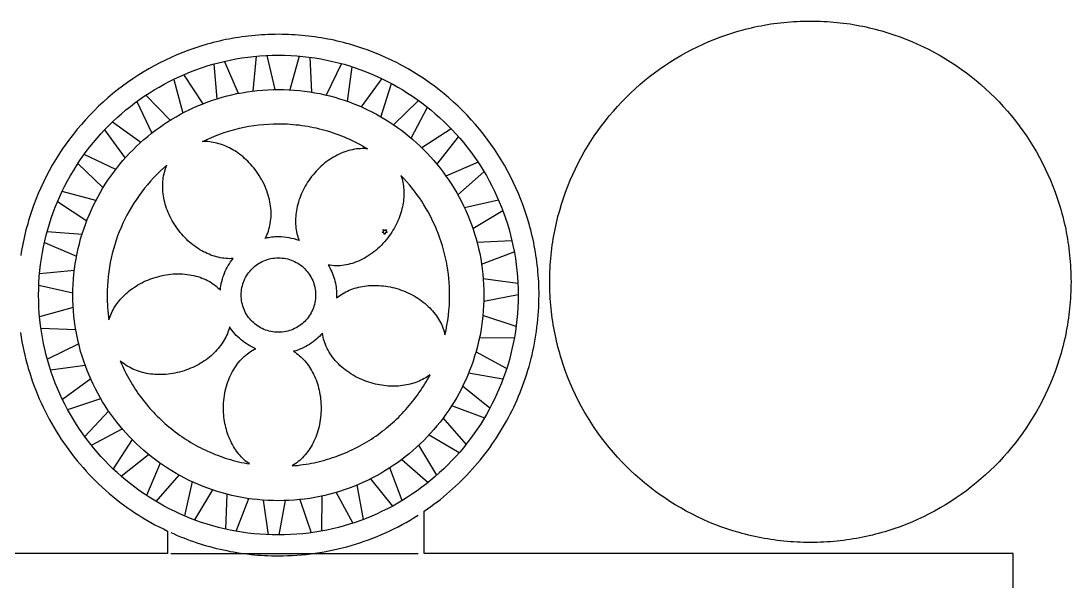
# Model space of a CAD drawing. Extents: x -295 to 296, y -191 to 193.
# Drawn here: x 98.3 to 295.7, y 87.9 to 193.3 of the extents above; entities that cross this region are included whole.
import ezdxf

# ---------------------------------------------------------------- set-up
doc = ezdxf.new("R2010")
doc.units = 0
doc.layers.add('레이어_1', color=18, linetype='CONTINUOUS')
doc.layers.add('레이어_2', color=1, linetype='CONTINUOUS')

msp = doc.modelspace()

# ---------------------------------------------------------------- linework, layer by layer
at = {"layer": '레이어_1'}
msp.add_lwpolyline([(246.73, 95.33), (246.09, 95.33), (245.46, 95.35), (244.83, 95.37), (244.21, 95.39), (243.58, 95.43), (242.96, 95.47), (242.34, 95.52), (241.72, 95.58), (241.1, 95.65), (240.49, 95.72), (239.88, 95.81), (239.27, 95.9), (238.66, 95.99), (238.05, 96.1), (237.45, 96.21), (236.85, 96.33), (236.26, 96.45), (235.66, 96.59), (235.07, 96.73), (234.48, 96.87), (233.9, 97.03), (233.31, 97.19), (232.16, 97.53), (231.01, 97.91), (229.88, 98.3), (228.76, 98.73), (227.65, 99.18), (226.56, 99.66), (225.48, 100.16), (224.42, 100.69), (223.37, 101.24), (222.34, 101.82), (221.32, 102.42), (220.32, 103.05), (219.33, 103.7), (218.36, 104.37), (217.41, 105.07), (216.48, 105.78), (215.56, 106.52), (214.66, 107.28), (213.78, 108.06), (212.92, 108.86), (212.08, 109.68), (211.26, 110.52), (210.46, 111.38), (209.68, 112.26), (208.92, 113.16), (208.18, 114.08), (207.46, 115.01), (206.77, 115.97), (206.1, 116.93), (205.45, 117.92), (204.82, 118.92), (204.22, 119.94), (203.64, 120.97), (203.09, 122.02), (202.56, 123.09), (202.06, 124.17), (201.58, 125.26), (201.13, 126.36), (200.7, 127.48), (200.3, 128.62), (199.93, 129.76), (199.76, 130.34), (199.59, 130.92), (199.43, 131.5), (199.27, 132.09), (199.12, 132.67), (198.98, 133.26), (198.85, 133.86), (198.72, 134.46), (198.6, 135.06), (198.49, 135.66), (198.39, 136.26), (198.29, 136.87), (198.2, 137.48), (198.12, 138.09), (198.05, 138.7), (197.98, 139.32), (197.92, 139.94), (197.87, 140.56), (197.83, 141.18), (197.79, 141.81), (197.76, 142.44), (197.74, 143.07), (197.73, 143.7), (197.73, 144.33), (197.73, 144.96), (197.74, 145.6), (197.76, 146.23), (197.79, 146.85), (197.83, 147.48), (197.87, 148.1), (197.92, 148.72), (197.98, 149.34), (198.05, 149.96), (198.12, 150.57), (198.2, 151.18), (198.29, 151.79), (198.39, 152.4), (198.49, 153), (198.6, 153.61), (198.72, 154.21), (198.85, 154.8), (198.98, 155.4), (199.12, 155.99), (199.27, 156.58), (199.43, 157.16), (199.59, 157.75), (199.93, 158.9), (200.3, 160.05), (200.7, 161.18), (201.13, 162.3), (201.58, 163.4), (202.06, 164.5), (202.56, 165.57), (203.09, 166.64), (203.64, 167.69), (204.22, 168.72), (204.82, 169.74), (205.45, 170.74), (206.1, 171.73), (206.77, 172.7), (207.46, 173.65), (208.18, 174.58), (208.92, 175.5), (209.68, 176.4), (210.46, 177.28), (211.26, 178.14), (212.08, 178.98), (212.92, 179.8), (213.78, 180.6), (214.66, 181.38), (215.56, 182.14), (216.48, 182.88), (217.41, 183.6), (218.36, 184.29), (219.33, 184.96), (220.32, 185.61), (221.32, 186.24), (222.34, 186.84), (223.37, 187.42), (224.42, 187.97), (225.48, 188.5), (226.56, 189), (227.65, 189.48), (228.76, 189.93), (229.88, 190.36), (231.01, 190.76), (232.16, 191.13), (232.73, 191.3), (233.31, 191.47), (233.9, 191.63), (234.48, 191.79), (235.07, 191.94), (235.66, 192.08), (236.26, 192.21), (236.85, 192.34), (237.45, 192.45), (238.05, 192.57), (238.66, 192.67), (239.27, 192.77), (239.88, 192.86), (240.49, 192.94), (241.1, 193.01), (241.72, 193.08), (242.34, 193.14), (242.96, 193.19), (243.58, 193.23), (244.21, 193.27), (244.83, 193.3), (245.46, 193.31), (246.09, 193.33), (246.73, 193.33), (247.36, 193.33), (247.99, 193.31), (248.62, 193.3), (249.25, 193.27), (249.87, 193.23), (250.5, 193.19), (251.12, 193.14), (251.74, 193.08), (252.35, 193.01), (252.97, 192.94), (253.58, 192.86), (254.19, 192.77), (254.8, 192.67), (255.4, 192.57), (256, 192.45), (256.6, 192.34), (257.2, 192.21), (257.79, 192.08), (258.39, 191.94), (258.97, 191.79), (259.56, 191.63), (260.14, 191.47), (261.3, 191.13), (262.44, 190.76), (263.58, 190.36), (264.69, 189.93), (265.8, 189.48), (266.89, 189), (267.97, 188.5), (269.04, 187.97), (270.08, 187.42), (271.12, 186.84), (272.14, 186.24), (273.14, 185.61), (274.12, 184.96), (275.09, 184.29), (276.05, 183.6), (276.98, 182.88), (277.9, 182.14), (278.79, 181.38), (279.67, 180.6), (280.53, 179.8), (281.38, 178.98), (282.2, 178.14), (283, 177.28), (283.78, 176.4), (284.54, 175.5), (285.28, 174.58), (285.99, 173.65), (286.69, 172.7), (287.36, 171.73), (288.01, 170.74), (288.63, 169.74), (289.24, 168.72), (289.81, 167.69), (290.37, 166.64), (290.9, 165.57), (291.4, 164.5), (291.88, 163.4), (292.33, 162.3), (292.75, 161.18), (293.15, 160.05), (293.52, 158.9), (293.7, 158.33), (293.87, 157.75), (294.03, 157.16), (294.19, 156.58), (294.33, 155.99), (294.47, 155.4), (294.61, 154.8), (294.73, 154.21), (294.85, 153.61), (294.96, 153), (295.07, 152.4), (295.16, 151.79), (295.25, 151.18), (295.33, 150.57), (295.41, 149.96), (295.47, 149.34), (295.53, 148.72), (295.58, 148.1), (295.63, 147.48), (295.66, 146.85), (295.69, 146.23), (295.71, 145.6), (295.72, 144.96), (295.73, 144.33), (295.72, 143.7), (295.71, 143.07), (295.69, 142.44), (295.66, 141.81), (295.63, 141.18), (295.58, 140.56), (295.53, 139.94), (295.47, 139.32), (295.41, 138.7), (295.33, 138.09), (295.25, 137.48), (295.16, 136.87), (295.07, 136.26), (294.96, 135.66), (294.85, 135.06), (294.73, 134.46), (294.61, 133.86), (294.47, 133.26), (294.33, 132.67), (294.19, 132.09), (294.03, 131.5), (293.87, 130.92), (293.52, 129.76), (293.15, 128.62), (292.75, 127.48), (292.33, 126.36), (291.88, 125.26), (291.4, 124.17), (290.9, 123.09), (290.37, 122.02), (289.81, 120.97), (289.24, 119.94), (288.63, 118.92), (288.01, 117.92), (287.36, 116.93), (286.69, 115.97), (285.99, 115.01), (285.28, 114.08), (284.54, 113.16), (283.78, 112.26), (283, 111.38), (282.2, 110.52), (281.38, 109.68), (280.53, 108.86), (279.67, 108.06), (278.79, 107.28), (277.9, 106.52), (276.98, 105.78), (276.05, 105.07), (275.09, 104.37), (274.12, 103.7), (273.14, 103.05), (272.14, 102.42), (271.12, 101.82), (270.08, 101.24), (269.04, 100.69), (267.97, 100.16), (266.89, 99.66), (265.8, 99.18), (264.69, 98.73), (263.58, 98.3), (262.44, 97.91), (261.3, 97.53), (260.72, 97.36), (260.14, 97.19), (259.56, 97.03), (258.97, 96.87), (258.39, 96.73), (257.79, 96.59), (257.2, 96.45), (256.6, 96.33), (256, 96.21), (255.4, 96.1), (254.8, 95.99), (254.19, 95.9), (253.58, 95.81), (252.97, 95.72), (252.35, 95.65), (251.74, 95.58), (251.12, 95.52), (250.5, 95.47), (249.87, 95.43), (249.25, 95.39), (248.62, 95.37), (247.99, 95.35), (247.36, 95.33)], close=True, dxfattribs=at)
for points in [[(284.87, 46.16), (284.87, 93.28), (282.91, 93.28), (174.08, 93.28), (174.08, 101.2), (174.71, 101.63), (175.33, 102.07), (175.95, 102.52), (176.55, 102.98), (177.15, 103.44), (177.74, 103.92), (178.32, 104.4), (178.89, 104.89), (179.45, 105.39), (180.01, 105.89), (180.55, 106.41), (181.09, 106.93), (181.62, 107.46), (182.14, 108), (182.65, 108.54), (183.16, 109.09), (183.65, 109.65), (184.14, 110.21), (184.61, 110.79), (185.08, 111.37), (185.54, 111.95), (185.99, 112.55), (186.43, 113.14), (186.86, 113.75), (187.28, 114.36), (187.69, 114.98), (188.09, 115.6), (188.48, 116.23), (188.86, 116.87), (189.24, 117.51), (189.6, 118.15), (189.95, 118.81), (190.3, 119.46), (190.63, 120.13), (190.95, 120.79), (191.27, 121.47), (191.57, 122.14), (191.86, 122.82), (192.15, 123.51), (192.42, 124.2), (192.68, 124.9), (192.93, 125.6), (193.17, 126.3), (193.41, 127.01), (193.63, 127.72), (193.83, 128.43), (194.03, 129.15), (194.22, 129.88), (194.4, 130.6), (194.56, 131.33), (194.72, 132.06), (194.86, 132.8), (194.99, 133.54), (195.12, 134.28), (195.23, 135.02), (195.32, 135.77), (195.41, 136.52), (195.49, 137.27), (195.55, 138.03), (195.6, 138.78), (195.65, 139.54), (195.68, 140.3), (195.69, 141.06), (195.7, 141.83), (195.7, 142.46), (195.68, 143.09), (195.66, 143.72), (195.64, 144.35), (195.6, 144.97), (195.56, 145.6), (195.51, 146.22), (195.45, 146.84), (195.38, 147.45), (195.31, 148.07), (195.22, 148.68), (195.13, 149.29), (195.04, 149.9), (194.93, 150.5), (194.82, 151.1), (194.7, 151.7), (194.58, 152.3), (194.44, 152.89), (194.3, 153.48), (194.16, 154.07), (194, 154.66), (193.84, 155.24), (193.5, 156.4), (193.12, 157.54), (192.73, 158.67), (192.3, 159.79), (191.85, 160.9), (191.37, 161.99), (190.87, 163.07), (190.34, 164.13), (189.79, 165.18), (189.21, 166.22), (188.61, 167.24), (187.98, 168.24), (187.33, 169.22), (186.66, 170.19), (185.96, 171.14), (185.25, 172.08), (184.51, 173), (183.75, 173.89), (182.97, 174.77), (182.17, 175.63), (181.35, 176.48), (180.51, 177.3), (179.65, 178.1), (178.77, 178.88), (177.87, 179.64), (176.95, 180.38), (176.02, 181.09), (175.06, 181.79), (174.1, 182.46), (173.11, 183.11), (172.11, 183.73), (171.09, 184.33), (170.06, 184.91), (169.01, 185.47), (167.94, 185.99), (166.86, 186.5), (165.77, 186.98), (164.67, 187.43), (163.55, 187.85), (162.41, 188.25), (161.27, 188.62), (160.69, 188.8), (160.11, 188.97), (159.53, 189.13), (158.94, 189.28), (158.36, 189.43), (157.77, 189.57), (157.17, 189.71), (156.57, 189.83), (155.97, 189.95), (155.37, 190.06), (154.77, 190.17), (154.16, 190.26), (153.55, 190.35), (152.94, 190.43), (152.33, 190.51), (151.71, 190.57), (151.09, 190.63), (150.47, 190.68), (149.85, 190.73), (149.22, 190.76), (148.59, 190.79), (147.96, 190.81), (147.33, 190.82), (146.7, 190.83), (146.07, 190.82), (145.43, 190.81), (144.8, 190.79), (144.18, 190.76), (143.55, 190.73), (142.93, 190.68), (142.31, 190.63), (141.69, 190.57), (141.07, 190.51), (140.46, 190.43), (139.85, 190.35), (139.24, 190.26), (138.63, 190.17), (138.03, 190.06), (137.42, 189.95), (136.82, 189.83), (136.23, 189.71), (135.63, 189.57), (135.04, 189.43), (134.45, 189.28), (133.87, 189.13), (133.28, 188.97), (132.13, 188.62), (130.98, 188.25), (129.85, 187.85), (128.73, 187.43), (127.63, 186.98), (126.53, 186.5), (125.46, 185.99), (124.39, 185.47), (123.34, 184.91), (122.31, 184.33), (121.29, 183.73), (120.29, 183.11), (119.3, 182.46), (118.33, 181.79), (117.38, 181.09), (116.45, 180.38), (115.53, 179.64), (114.63, 178.88), (113.75, 178.1), (112.89, 177.3), (112.05, 176.48), (111.23, 175.63), (110.43, 174.77), (109.65, 173.89), (108.89, 173), (108.15, 172.08), (107.43, 171.14), (106.74, 170.19), (106.07, 169.22), (105.42, 168.24), (104.79, 167.24), (104.19, 166.22), (103.61, 165.18), (103.06, 164.13), (102.53, 163.07), (102.03, 161.99), (101.55, 160.9), (101.1, 159.79), (100.67, 158.67), (100.27, 157.54), (99.9, 156.4), (99.73, 155.82), (99.56, 155.24), (99.4, 154.66), (99.24, 154.07), (99.09, 153.48), (98.95, 152.89), (98.82, 152.3), (98.69, 151.7), (98.58, 151.1), (98.46, 150.5), (98.36, 149.9), (98.26, 149.29)], [(98.2, 134.8), (98.34, 133.93), (98.49, 133.07), (98.65, 132.22), (98.83, 131.37), (99.02, 130.52), (99.23, 129.68), (99.45, 128.84), (99.68, 128.01), (99.94, 127.19), (100.2, 126.37), (100.48, 125.55), (100.77, 124.74), (101.08, 123.94), (101.4, 123.14), (101.73, 122.35), (102.08, 121.57), (102.44, 120.79), (102.82, 120.02), (103.21, 119.26), (103.61, 118.5), (104.02, 117.75), (104.45, 117.01), (104.89, 116.28), (105.34, 115.55), (105.81, 114.83), (106.28, 114.12), (106.77, 113.42), (107.28, 112.73), (107.79, 112.04), (108.32, 111.37), (108.86, 110.7), (109.41, 110.04), (109.97, 109.4), (110.54, 108.76), (111.13, 108.13), (111.72, 107.51), (112.33, 106.9), (112.95, 106.3), (113.58, 105.72), (114.22, 105.14), (114.87, 104.57), (115.53, 104.02), (116.21, 103.47), (116.89, 102.94), (117.58, 102.42), (118.29, 101.91), (119, 101.41), (119.73, 100.92), (120.46, 100.45), (121.2, 99.99), (121.96, 99.54), (122.72, 99.1), (123.49, 98.68), (124.28, 98.27), (125.07, 97.87), (125.87, 97.48), (125.87, 93.28), (62.62, 93.29)]]:
    msp.add_lwpolyline(points, dxfattribs=at)
at = {"layer": '레이어_2'}
for points in [[(146.7, 96.75), (145.54, 96.76), (144.38, 96.81), (143.23, 96.88), (142.09, 96.98), (140.96, 97.11), (139.83, 97.27), (138.72, 97.45), (137.61, 97.66), (136.52, 97.9), (135.43, 98.17), (134.36, 98.46), (133.29, 98.77), (132.24, 99.12), (131.2, 99.48), (130.17, 99.87), (129.15, 100.29), (128.15, 100.73), (127.16, 101.19), (126.18, 101.68), (125.21, 102.19), (124.26, 102.72), (123.32, 103.27), (122.4, 103.85), (121.49, 104.45), (120.6, 105.06), (119.73, 105.7), (118.87, 106.36), (118.02, 107.04), (117.2, 107.74), (116.39, 108.46), (115.6, 109.19), (114.82, 109.95), (114.07, 110.72), (113.33, 111.52), (112.61, 112.33), (111.91, 113.15), (111.23, 114), (110.57, 114.85), (109.94, 115.73), (109.32, 116.62), (108.72, 117.53), (108.15, 118.45), (107.59, 119.39), (107.06, 120.34), (106.55, 121.3), (106.06, 122.28), (105.6, 123.27), (105.16, 124.28), (104.75, 125.3), (104.35, 126.33), (103.99, 127.37), (103.65, 128.42), (103.33, 129.49), (103.04, 130.56), (102.77, 131.65), (102.53, 132.74), (102.32, 133.85), (102.14, 134.96), (101.98, 136.09), (101.85, 137.22), (101.75, 138.36), (101.68, 139.51), (101.63, 140.66), (101.62, 141.83), (101.63, 142.99), (101.68, 144.15), (101.75, 145.3), (101.85, 146.44), (101.98, 147.57), (102.14, 148.69), (102.32, 149.81), (102.53, 150.91), (102.77, 152.01), (103.04, 153.09), (103.33, 154.17), (103.65, 155.23), (103.99, 156.29), (104.35, 157.33), (104.75, 158.36), (105.16, 159.37), (105.6, 160.38), (106.06, 161.37), (106.55, 162.35), (107.06, 163.31), (107.59, 164.27), (108.15, 165.2), (108.72, 166.12), (109.32, 167.03), (109.94, 167.92), (110.57, 168.8), (111.23, 169.66), (111.91, 170.5), (112.61, 171.33), (113.33, 172.14), (114.07, 172.93), (114.82, 173.7), (115.6, 174.46), (116.39, 175.2), (117.2, 175.91), (118.02, 176.61), (118.87, 177.29), (119.73, 177.95), (120.6, 178.59), (121.49, 179.21), (122.4, 179.8), (123.32, 180.38), (124.26, 180.93), (125.21, 181.47), (126.18, 181.98), (127.16, 182.46), (128.15, 182.92), (129.15, 183.36), (130.17, 183.78), (131.2, 184.17), (132.24, 184.54), (133.29, 184.88), (134.36, 185.2), (135.43, 185.49), (136.52, 185.75), (137.61, 185.99), (138.72, 186.2), (139.83, 186.39), (140.96, 186.54), (142.09, 186.67), (143.23, 186.78), (144.38, 186.85), (145.54, 186.89), (146.7, 186.91), (147.86, 186.89), (149.02, 186.85), (150.17, 186.78), (151.31, 186.67), (152.44, 186.54), (153.56, 186.39), (154.68, 186.2), (155.78, 185.99), (156.88, 185.75), (157.97, 185.49), (159.04, 185.2), (160.1, 184.88), (161.16, 184.54), (162.2, 184.17), (163.23, 183.78), (164.25, 183.36), (165.25, 182.92), (166.24, 182.46), (167.22, 181.98), (168.19, 181.47), (169.14, 180.93), (170.07, 180.38), (171, 179.8), (171.9, 179.21), (172.8, 178.59), (173.67, 177.95), (174.53, 177.29), (175.37, 176.61), (176.2, 175.91), (177.01, 175.2), (177.8, 174.46), (178.58, 173.7), (179.33, 172.93), (180.07, 172.14), (180.79, 171.33), (181.49, 170.5), (182.16, 169.66), (182.82, 168.8), (183.46, 167.92), (184.08, 167.03), (184.68, 166.12), (185.25, 165.2), (185.81, 164.27), (186.34, 163.31), (186.85, 162.35), (187.33, 161.37), (187.8, 160.38), (188.24, 159.37), (188.65, 158.36), (189.04, 157.33), (189.41, 156.29), (189.75, 155.23), (190.07, 154.17), (190.36, 153.09), (190.62, 152.01), (190.86, 150.91), (191.08, 149.81), (191.26, 148.69), (191.42, 147.57), (191.55, 146.44), (191.65, 145.3), (191.72, 144.15), (191.76, 142.99), (191.78, 141.83), (191.76, 140.66), (191.72, 139.51), (191.65, 138.36), (191.55, 137.22), (191.42, 136.09), (191.26, 134.96), (191.08, 133.85), (190.86, 132.74), (190.62, 131.65), (190.36, 130.56), (190.07, 129.49), (189.75, 128.42), (189.41, 127.37), (189.04, 126.33), (188.65, 125.3), (188.24, 124.28), (187.8, 123.27), (187.33, 122.28), (186.85, 121.3), (186.34, 120.34), (185.81, 119.39), (185.25, 118.45), (184.68, 117.53), (184.08, 116.62), (183.46, 115.73), (182.82, 114.85), (182.16, 114), (181.49, 113.15), (180.79, 112.33), (180.07, 111.52), (179.33, 110.72), (178.58, 109.95), (177.8, 109.19), (177.01, 108.46), (176.2, 107.74), (175.37, 107.04), (174.53, 106.36), (173.67, 105.7), (172.8, 105.06), (171.9, 104.45), (171, 103.85), (170.07, 103.27), (169.14, 102.72), (168.19, 102.19), (167.22, 101.68), (166.24, 101.19), (165.25, 100.73), (164.25, 100.29), (163.23, 99.87), (162.2, 99.48), (161.16, 99.12), (160.1, 98.77), (159.04, 98.46), (157.97, 98.17), (156.88, 97.9), (155.78, 97.66), (154.68, 97.45), (153.56, 97.27), (152.44, 97.11), (151.31, 96.98), (150.17, 96.88), (149.02, 96.81), (147.86, 96.76)], [(146.7, 103.19), (145.7, 103.2), (144.71, 103.24), (143.73, 103.3), (142.75, 103.39), (141.78, 103.5), (140.81, 103.63), (139.86, 103.79), (138.91, 103.97), (137.97, 104.18), (137.04, 104.4), (136.12, 104.65), (135.21, 104.92), (134.31, 105.22), (133.41, 105.53), (132.53, 105.87), (131.66, 106.22), (130.8, 106.6), (129.95, 107), (129.11, 107.41), (128.28, 107.85), (127.47, 108.31), (126.66, 108.78), (125.87, 109.27), (125.1, 109.79), (124.33, 110.32), (123.58, 110.86), (122.84, 111.43), (122.12, 112.01), (121.41, 112.61), (120.72, 113.22), (120.04, 113.86), (119.38, 114.5), (118.73, 115.17), (118.1, 115.85), (117.48, 116.54), (116.88, 117.25), (116.3, 117.97), (115.74, 118.71), (115.19, 119.46), (114.66, 120.22), (114.15, 121), (113.65, 121.79), (113.18, 122.59), (112.72, 123.41), (112.29, 124.24), (111.87, 125.07), (111.47, 125.93), (111.1, 126.79), (110.74, 127.66), (110.4, 128.54), (110.09, 129.43), (109.8, 130.34), (109.52, 131.25), (109.28, 132.17), (109.05, 133.1), (108.84, 134.04), (108.66, 134.99), (108.5, 135.94), (108.37, 136.91), (108.26, 137.88), (108.17, 138.85), (108.11, 139.84), (108.07, 140.83), (108.06, 141.83), (108.07, 142.82), (108.11, 143.82), (108.17, 144.8), (108.26, 145.78), (108.37, 146.75), (108.5, 147.71), (108.66, 148.67), (108.84, 149.61), (109.05, 150.55), (109.28, 151.48), (109.52, 152.41), (109.8, 153.32), (110.09, 154.22), (110.4, 155.11), (110.74, 156), (111.1, 156.87), (111.47, 157.73), (111.87, 158.58), (112.29, 159.42), (112.72, 160.25), (113.18, 161.06), (113.65, 161.86), (114.15, 162.65), (114.66, 163.43), (115.19, 164.2), (115.74, 164.95), (116.3, 165.68), (116.88, 166.41), (117.48, 167.11), (118.1, 167.81), (118.73, 168.49), (119.38, 169.15), (120.04, 169.8), (120.72, 170.43), (121.41, 171.04), (122.12, 171.64), (122.84, 172.23), (123.58, 172.79), (124.33, 173.34), (125.1, 173.87), (125.87, 174.38), (126.66, 174.87), (127.47, 175.35), (128.28, 175.8), (129.11, 176.24), (129.95, 176.66), (130.8, 177.05), (131.66, 177.43), (132.53, 177.79), (133.41, 178.12), (134.31, 178.44), (135.21, 178.73), (136.12, 179), (137.04, 179.25), (137.97, 179.48), (138.91, 179.68), (139.86, 179.86), (140.81, 180.02), (141.78, 180.16), (142.75, 180.27), (143.73, 180.35), (144.71, 180.42), (145.7, 180.45), (146.7, 180.47), (147.7, 180.45), (148.69, 180.42), (149.67, 180.35), (150.65, 180.27), (151.62, 180.16), (152.58, 180.02), (153.54, 179.86), (154.49, 179.68), (155.43, 179.48), (156.36, 179.25), (157.28, 179), (158.19, 178.73), (159.09, 178.44), (159.98, 178.12), (160.87, 177.79), (161.74, 177.43), (162.6, 177.05), (163.45, 176.66), (164.29, 176.24), (165.12, 175.8), (165.93, 175.35), (166.74, 174.87), (167.53, 174.38), (168.3, 173.87), (169.07, 173.34), (169.82, 172.79), (170.55, 172.23), (171.28, 171.64), (171.99, 171.04), (172.68, 170.43), (173.36, 169.8), (174.02, 169.15), (174.67, 168.49), (175.3, 167.81), (175.92, 167.11), (176.52, 166.41), (177.1, 165.68), (177.66, 164.95), (178.21, 164.2), (178.74, 163.43), (179.25, 162.65), (179.75, 161.86), (180.22, 161.06), (180.68, 160.25), (181.11, 159.42), (181.53, 158.58), (181.93, 157.73), (182.3, 156.87), (182.66, 156), (182.99, 155.11), (183.31, 154.22), (183.6, 153.32), (183.87, 152.41), (184.12, 151.48), (184.35, 150.55), (184.55, 149.61), (184.74, 148.67), (184.89, 147.71), (185.03, 146.75), (185.14, 145.78), (185.23, 144.8), (185.29, 143.82), (185.33, 142.82), (185.34, 141.83), (185.33, 140.83), (185.29, 139.84), (185.23, 138.85), (185.14, 137.88), (185.03, 136.91), (184.89, 135.94), (184.74, 134.99), (184.55, 134.04), (184.35, 133.1), (184.12, 132.17), (183.87, 131.25), (183.6, 130.34), (183.31, 129.43), (182.99, 128.54), (182.66, 127.66), (182.3, 126.79), (181.93, 125.93), (181.53, 125.07), (181.11, 124.24), (180.68, 123.41), (180.22, 122.59), (179.75, 121.79), (179.25, 121), (178.74, 120.22), (178.21, 119.46), (177.66, 118.71), (177.1, 117.97), (176.52, 117.25), (175.92, 116.54), (175.3, 115.85), (174.67, 115.17), (174.02, 114.5), (173.36, 113.86), (172.68, 113.22), (171.99, 112.61), (171.28, 112.01), (170.55, 111.43), (169.82, 110.86), (169.07, 110.32), (168.3, 109.79), (167.53, 109.27), (166.74, 108.78), (165.93, 108.31), (165.12, 107.85), (164.29, 107.41), (163.45, 107), (162.6, 106.6), (161.74, 106.22), (160.87, 105.87), (159.98, 105.53), (159.09, 105.22), (158.19, 104.92), (157.28, 104.65), (156.36, 104.4), (155.43, 104.18), (154.49, 103.97), (153.54, 103.79), (152.58, 103.63), (151.62, 103.5), (150.65, 103.39), (149.67, 103.3), (148.69, 103.24), (147.7, 103.2)], [(132.45, 170.7), (133.28, 171.09), (134.13, 171.47), (134.98, 171.81), (135.84, 172.14), (136.71, 172.44), (137.59, 172.71), (138.48, 172.96), (139.37, 173.18), (140.27, 173.38), (141.17, 173.55), (142.08, 173.69), (143, 173.81), (143.92, 173.91), (144.84, 173.97), (145.77, 174.01), (146.7, 174.03), (147.26, 174.02), (147.81, 174.01), (148.37, 173.98), (148.92, 173.95), (149.47, 173.91), (150.03, 173.85), (150.58, 173.79), (151.12, 173.72), (151.67, 173.64), (152.21, 173.55), (152.76, 173.45), (153.3, 173.34), (153.83, 173.23), (154.37, 173.1), (154.9, 172.96), (155.43, 172.82), (155.96, 172.67), (156.49, 172.5), (157.01, 172.33), (157.53, 172.15), (158.05, 171.96), (158.56, 171.76), (159.07, 171.56), (159.57, 171.34), (160.08, 171.12), (160.58, 170.88), (161.07, 170.64), (161.56, 170.39), (162.05, 170.13), (162.53, 169.86), (163.01, 169.59), (163.48, 169.3), (163.14, 169.33), (162.79, 169.35), (162.43, 169.35), (162.08, 169.34), (161.72, 169.31), (161.36, 169.28), (161, 169.22), (160.64, 169.15), (160.28, 169.07), (159.92, 168.98), (159.56, 168.87), (159.2, 168.75), (158.84, 168.62), (158.48, 168.47), (158.12, 168.31), (157.77, 168.14), (157.41, 167.96), (157.07, 167.76), (156.72, 167.55), (156.38, 167.33), (156.04, 167.09), (155.7, 166.85), (155.38, 166.59), (155.05, 166.32), (154.73, 166.03), (154.42, 165.74), (154.11, 165.44), (153.81, 165.12), (153.52, 164.79), (153.23, 164.45), (152.95, 164.1), (152.68, 163.74), (152.43, 163.38), (152.19, 163.02), (151.96, 162.65), (151.74, 162.28), (151.54, 161.91), (151.35, 161.54), (151.17, 161.16), (151, 160.78), (150.85, 160.4), (150.7, 160.02), (150.57, 159.64), (150.45, 159.26), (150.34, 158.88), (150.25, 158.49), (150.17, 158.11), (150.1, 157.73), (150.04, 157.35), (149.99, 156.98), (149.96, 156.6), (149.93, 156.23), (149.92, 155.86), (149.92, 155.49), (149.94, 155.13), (149.96, 154.77), (150, 154.41), (150.05, 154.06), (150.11, 153.71), (150.18, 153.37), (150.27, 153.03), (150.36, 152.7), (150.47, 152.38), (150.59, 152.06), (150.14, 152.22), (149.67, 152.37), (149.19, 152.49), (148.71, 152.59), (148.22, 152.67), (147.72, 152.73), (147.21, 152.76), (146.7, 152.77), (146.38, 152.77), (146.06, 152.76), (145.75, 152.73), (145.44, 152.7), (145.13, 152.66), (144.82, 152.61), (144.52, 152.56), (144.22, 152.49), (144.39, 152.82), (144.55, 153.15), (144.69, 153.49), (144.82, 153.84), (144.93, 154.2), (145.03, 154.56), (145.11, 154.93), (145.18, 155.31), (145.24, 155.7), (145.28, 156.09), (145.31, 156.48), (145.32, 156.88), (145.32, 157.28), (145.31, 157.69), (145.28, 158.09), (145.23, 158.51), (145.18, 158.92), (145.1, 159.34), (145.02, 159.75), (144.91, 160.17), (144.8, 160.59), (144.67, 161.01), (144.52, 161.42), (144.36, 161.84), (144.19, 162.26), (144, 162.67), (143.8, 163.08), (143.58, 163.49), (143.35, 163.89), (143.1, 164.29), (142.84, 164.69), (142.57, 165.08), (142.31, 165.42), (142.05, 165.75), (141.78, 166.07), (141.51, 166.38), (141.23, 166.68), (140.94, 166.97), (140.65, 167.25), (140.35, 167.52), (140.05, 167.78), (139.75, 168.03), (139.44, 168.27), (139.12, 168.5), (138.8, 168.72), (138.48, 168.92), (138.16, 169.12), (137.83, 169.3), (137.5, 169.48), (137.17, 169.64), (136.83, 169.79), (136.5, 169.93), (136.16, 170.06), (135.82, 170.18), (135.48, 170.28), (135.14, 170.38), (134.8, 170.46), (134.46, 170.53), (134.12, 170.59), (133.79, 170.63), (133.45, 170.67), (133.12, 170.69), (132.78, 170.7)], [(114.83, 137.16), (114.93, 137.48), (115.04, 137.8), (115.17, 138.11), (115.3, 138.42), (115.45, 138.73), (115.61, 139.03), (115.78, 139.34), (115.96, 139.63), (116.16, 139.93), (116.36, 140.22), (116.58, 140.51), (116.8, 140.79), (117.04, 141.07), (117.29, 141.34), (117.55, 141.61), (117.81, 141.87), (118.09, 142.12), (118.38, 142.37), (118.67, 142.62), (118.98, 142.85), (119.29, 143.08), (119.62, 143.31), (119.95, 143.52), (120.29, 143.73), (120.64, 143.93), (121, 144.12), (121.36, 144.3), (121.74, 144.48), (122.12, 144.64), (122.51, 144.8), (122.9, 144.95), (123.31, 145.08), (123.76, 145.22), (124.22, 145.35), (124.68, 145.46), (125.14, 145.56), (125.59, 145.64), (126.04, 145.7), (126.49, 145.75), (126.94, 145.79), (127.39, 145.81), (127.83, 145.82), (128.27, 145.82), (128.7, 145.8), (129.13, 145.77), (129.55, 145.72), (129.97, 145.66), (130.38, 145.59), (130.79, 145.5), (131.19, 145.41), (131.58, 145.29), (131.96, 145.17), (132.33, 145.03), (132.7, 144.89), (133.06, 144.73), (133.4, 144.55), (133.74, 144.37), (134.07, 144.17), (134.39, 143.97), (134.69, 143.75), (134.98, 143.52), (135.27, 143.28), (135.54, 143.03), (135.79, 142.77), (135.83, 143.18), (135.89, 143.59), (135.97, 144), (136.06, 144.4), (136.16, 144.8), (136.28, 145.19), (136.41, 145.57), (136.55, 145.95), (136.71, 146.32), (136.88, 146.68), (137.07, 147.04), (137.27, 147.39), (137.48, 147.73), (137.7, 148.06), (137.93, 148.38), (138.17, 148.69), (137.83, 148.68), (137.49, 148.67), (137.15, 148.68), (136.8, 148.71), (136.45, 148.74), (136.1, 148.79), (135.76, 148.85), (135.4, 148.93), (135.05, 149.02), (134.7, 149.12), (134.35, 149.23), (134.01, 149.35), (133.66, 149.49), (133.31, 149.64), (132.97, 149.8), (132.62, 149.97), (132.28, 150.16), (131.95, 150.35), (131.61, 150.56), (131.28, 150.78), (130.96, 151.01), (130.63, 151.26), (130.31, 151.51), (130, 151.78), (129.69, 152.05), (129.39, 152.34), (129.09, 152.64), (128.8, 152.95), (128.52, 153.27), (128.24, 153.6), (127.97, 153.94), (127.71, 154.29), (127.45, 154.66), (127.2, 155.03), (126.97, 155.41), (126.75, 155.79), (126.54, 156.17), (126.34, 156.56), (126.16, 156.94), (125.99, 157.33), (125.83, 157.73), (125.69, 158.12), (125.56, 158.51), (125.44, 158.91), (125.33, 159.3), (125.24, 159.69), (125.16, 160.09), (125.09, 160.48), (125.04, 160.87), (125, 161.26), (124.97, 161.64), (124.95, 162.02), (124.95, 162.4), (124.96, 162.78), (124.98, 163.15), (125.02, 163.52), (125.06, 163.89), (125.12, 164.24), (125.2, 164.6), (125.28, 164.95), (125.38, 165.29), (125.49, 165.62), (125.61, 165.95), (125.75, 166.27), (125.09, 165.7), (124.45, 165.1), (123.83, 164.49), (123.23, 163.87), (122.64, 163.23), (122.07, 162.57), (121.53, 161.9), (121, 161.22), (120.49, 160.53), (119.99, 159.82), (119.52, 159.1), (119.07, 158.36), (118.64, 157.62), (118.23, 156.86), (117.83, 156.1), (117.46, 155.32), (117.11, 154.53), (116.78, 153.74), (116.47, 152.93), (116.19, 152.12), (115.92, 151.29), (115.68, 150.46), (115.46, 149.63), (115.26, 148.78), (115.08, 147.93), (114.93, 147.07), (114.8, 146.21), (114.69, 145.34), (114.61, 144.47), (114.55, 143.59), (114.51, 142.71), (114.5, 141.83), (114.5, 141.23), (114.52, 140.64), (114.55, 140.06), (114.58, 139.47), (114.63, 138.89), (114.69, 138.31), (114.76, 137.74)], [(156.08, 147.48), (156.26, 147.17), (156.43, 146.85), (156.59, 146.52), (156.74, 146.19), (156.88, 145.85), (157.01, 145.51), (157.13, 145.16), (157.24, 144.81), (157.33, 144.45), (157.41, 144.09), (157.48, 143.72), (157.54, 143.35), (157.59, 142.98), (157.62, 142.6), (157.64, 142.21), (157.65, 141.83), (157.63, 141.28), (157.9, 141.5), (158.17, 141.7), (158.46, 141.9), (158.75, 142.08), (159.05, 142.26), (159.37, 142.42), (159.68, 142.58), (160.01, 142.72), (160.35, 142.86), (160.69, 142.98), (161.04, 143.1), (161.39, 143.2), (161.76, 143.29), (162.12, 143.38), (162.5, 143.45), (162.88, 143.51), (163.26, 143.56), (163.65, 143.6), (164.04, 143.63), (164.44, 143.64), (164.84, 143.65), (165.24, 143.64), (165.65, 143.62), (166.06, 143.59), (166.47, 143.55), (166.88, 143.5), (167.3, 143.43), (167.71, 143.35), (168.13, 143.26), (168.55, 143.16), (168.97, 143.04), (169.39, 142.91), (169.81, 142.76), (170.23, 142.61), (170.65, 142.44), (171.05, 142.26), (171.45, 142.07), (171.83, 141.87), (172.21, 141.67), (172.58, 141.45), (172.93, 141.22), (173.28, 140.99), (173.62, 140.75), (173.95, 140.5), (174.27, 140.24), (174.57, 139.97), (174.87, 139.7), (175.15, 139.42), (175.43, 139.14), (175.69, 138.85), (175.94, 138.55), (176.18, 138.25), (176.4, 137.94), (176.62, 137.63), (176.82, 137.32), (177, 137), (177.18, 136.67), (177.34, 136.35), (177.49, 136.02), (177.62, 135.69), (177.74, 135.35), (177.85, 135.01), (177.94, 134.67), (178.02, 134.33), (178.22, 135.24), (178.4, 136.16), (178.55, 137.08), (178.68, 138.01), (178.77, 138.96), (178.84, 139.91), (178.88, 140.86), (178.9, 141.83), (178.89, 142.62), (178.86, 143.41), (178.81, 144.19), (178.75, 144.97), (178.66, 145.75), (178.55, 146.53), (178.43, 147.3), (178.29, 148.07), (178.13, 148.83), (177.95, 149.58), (177.76, 150.33), (177.54, 151.08), (177.31, 151.82), (177.06, 152.55), (176.79, 153.28), (176.51, 154), (176.21, 154.71), (175.89, 155.41), (175.56, 156.11), (175.21, 156.8), (174.84, 157.48), (174.45, 158.15), (174.05, 158.81), (173.64, 159.46), (173.21, 160.11), (172.76, 160.74), (172.29, 161.36), (171.82, 161.97), (171.32, 162.57), (170.81, 163.16), (170.29, 163.74), (169.75, 164.31), (169.85, 163.99), (169.95, 163.67), (170.03, 163.35), (170.1, 163.02), (170.16, 162.68), (170.21, 162.34), (170.25, 162), (170.28, 161.65), (170.29, 161.3), (170.3, 160.94), (170.29, 160.58), (170.27, 160.22), (170.24, 159.86), (170.2, 159.49), (170.15, 159.13), (170.09, 158.76), (170.01, 158.39), (169.93, 158.02), (169.83, 157.65), (169.72, 157.28), (169.6, 156.91), (169.47, 156.54), (169.33, 156.17), (169.18, 155.8), (169.01, 155.44), (168.84, 155.07), (168.65, 154.71), (168.45, 154.35), (168.24, 154), (168.02, 153.64), (167.78, 153.29), (167.54, 152.94), (167.25, 152.56), (166.95, 152.19), (166.65, 151.83), (166.34, 151.49), (166.01, 151.15), (165.69, 150.83), (165.35, 150.53), (165.01, 150.23), (164.66, 149.95), (164.31, 149.69), (163.96, 149.43), (163.59, 149.19), (163.23, 148.97), (162.86, 148.76), (162.49, 148.56), (162.11, 148.37), (161.73, 148.21), (161.35, 148.05), (160.97, 147.91), (160.59, 147.79), (160.21, 147.68), (159.82, 147.58), (159.44, 147.5), (159.06, 147.44), (158.68, 147.39), (158.3, 147.35), (157.92, 147.33), (157.54, 147.33), (157.17, 147.34), (156.8, 147.37), (156.44, 147.42)], [(166.85, 153.51), (166.7, 153.22), (166.54, 153.51), (166.22, 153.57), (166.45, 153.81), (166.4, 154.13), (166.7, 153.99), (166.99, 154.13), (166.95, 153.81), (167.18, 153.57)], [(146.7, 134.83), (146.34, 134.84), (145.98, 134.86), (145.63, 134.91), (145.29, 134.97), (144.95, 135.05), (144.62, 135.14), (144.29, 135.25), (143.97, 135.38), (143.66, 135.52), (143.36, 135.67), (143.07, 135.84), (142.79, 136.02), (142.51, 136.22), (142.25, 136.43), (141.99, 136.65), (141.75, 136.88), (141.52, 137.12), (141.3, 137.37), (141.09, 137.64), (140.89, 137.91), (140.71, 138.2), (140.54, 138.49), (140.39, 138.79), (140.25, 139.1), (140.12, 139.42), (140.01, 139.75), (139.92, 140.08), (139.84, 140.42), (139.78, 140.76), (139.74, 141.11), (139.71, 141.47), (139.7, 141.83), (139.71, 142.19), (139.74, 142.54), (139.78, 142.89), (139.84, 143.24), (139.92, 143.58), (140.01, 143.91), (140.12, 144.23), (140.25, 144.55), (140.39, 144.86), (140.54, 145.16), (140.71, 145.46), (140.89, 145.74), (141.09, 146.02), (141.3, 146.28), (141.52, 146.53), (141.75, 146.78), (141.99, 147.01), (142.25, 147.23), (142.51, 147.44), (142.79, 147.63), (143.07, 147.81), (143.36, 147.98), (143.66, 148.14), (143.97, 148.28), (144.29, 148.4), (144.62, 148.51), (144.95, 148.61), (145.29, 148.68), (145.63, 148.75), (145.98, 148.79), (146.34, 148.82), (146.7, 148.83), (147.06, 148.82), (147.41, 148.79), (147.77, 148.75), (148.11, 148.68), (148.45, 148.61), (148.78, 148.51), (149.11, 148.4), (149.42, 148.28), (149.73, 148.14), (150.04, 147.98), (150.33, 147.81), (150.61, 147.63), (150.89, 147.44), (151.15, 147.23), (151.41, 147.01), (151.65, 146.78), (151.88, 146.53), (152.1, 146.28), (152.31, 146.02), (152.5, 145.74), (152.69, 145.46), (152.85, 145.16), (153.01, 144.86), (153.15, 144.55), (153.27, 144.23), (153.38, 143.91), (153.48, 143.58), (153.56, 143.24), (153.62, 142.89), (153.66, 142.54), (153.69, 142.19), (153.7, 141.83), (153.69, 141.47), (153.66, 141.11), (153.62, 140.76), (153.56, 140.42), (153.48, 140.08), (153.38, 139.75), (153.27, 139.42), (153.15, 139.1), (153.01, 138.79), (152.85, 138.49), (152.69, 138.2), (152.5, 137.91), (152.31, 137.64), (152.1, 137.37), (151.88, 137.12), (151.65, 136.88), (151.41, 136.65), (151.15, 136.43), (150.89, 136.22), (150.61, 136.02), (150.33, 135.84), (150.04, 135.67), (149.73, 135.52), (149.42, 135.38), (149.11, 135.25), (148.78, 135.14), (148.45, 135.05), (148.11, 134.97), (147.77, 134.91), (147.41, 134.86), (147.06, 134.84)], [(116.95, 129.48), (117.15, 129.01), (117.36, 128.55), (117.57, 128.09), (117.79, 127.63), (118.02, 127.18), (118.25, 126.73), (118.49, 126.29), (118.74, 125.85), (118.99, 125.41), (119.25, 124.98), (119.52, 124.56), (119.79, 124.13), (120.07, 123.71), (120.36, 123.3), (120.65, 122.89), (120.95, 122.49), (121.26, 122.09), (121.57, 121.7), (121.88, 121.31), (122.21, 120.92), (122.54, 120.54), (122.87, 120.17), (123.21, 119.8), (123.56, 119.44), (123.91, 119.08), (124.27, 118.73), (124.63, 118.38), (125, 118.04), (125.37, 117.7), (125.75, 117.37), (126.13, 117.05), (126.52, 116.73), (126.91, 116.42), (127.31, 116.11), (127.72, 115.81), (128.13, 115.52), (128.54, 115.23), (128.96, 114.95), (129.38, 114.68), (129.81, 114.41), (130.24, 114.15), (130.68, 113.89), (131.12, 113.64), (131.56, 113.4), (132.01, 113.17), (132.46, 112.94), (132.92, 112.72), (133.38, 112.5), (133.85, 112.3), (134.32, 112.1), (134.79, 111.9), (135.27, 111.72), (135.75, 111.54), (136.24, 111.37), (136.72, 111.21), (137.22, 111.05), (137.71, 110.9), (138.21, 110.76), (138.71, 110.63), (139.22, 110.51), (139.72, 110.39), (140.24, 110.28), (140.75, 110.18), (141.27, 110.09), (141, 110.28), (140.73, 110.49), (140.47, 110.7), (140.22, 110.93), (139.97, 111.16), (139.73, 111.41), (139.5, 111.67), (139.27, 111.93), (139.05, 112.21), (138.84, 112.49), (138.64, 112.79), (138.44, 113.09), (138.25, 113.4), (138.07, 113.72), (137.89, 114.04), (137.73, 114.38), (137.57, 114.72), (137.42, 115.07), (137.28, 115.43), (137.15, 115.79), (137.03, 116.16), (136.92, 116.54), (136.82, 116.92), (136.73, 117.31), (136.65, 117.7), (136.58, 118.1), (136.51, 118.5), (136.46, 118.91), (136.42, 119.32), (136.4, 119.74), (136.38, 120.16), (136.37, 120.59), (136.38, 121.06), (136.4, 121.54), (136.44, 122.01), (136.49, 122.47), (136.55, 122.93), (136.63, 123.38), (136.72, 123.83), (136.82, 124.26), (136.94, 124.69), (137.07, 125.12), (137.21, 125.53), (137.36, 125.94), (137.52, 126.34), (137.7, 126.72), (137.88, 127.1), (138.08, 127.47), (138.29, 127.83), (138.5, 128.18), (138.73, 128.52), (138.96, 128.84), (139.21, 129.16), (139.46, 129.46), (139.73, 129.75), (140, 130.03), (140.28, 130.29), (140.56, 130.54), (140.86, 130.78), (141.16, 131), (141.47, 131.21), (141.79, 131.4), (142.11, 131.58), (142.44, 131.74), (142.06, 131.91), (141.7, 132.09), (141.34, 132.28), (140.99, 132.49), (140.64, 132.7), (140.31, 132.94), (139.99, 133.18), (139.67, 133.43), (139.37, 133.7), (139.07, 133.97), (138.79, 134.26), (138.51, 134.56), (138.25, 134.86), (138, 135.18), (137.76, 135.5), (137.53, 135.84), (137.44, 135.51), (137.34, 135.18), (137.22, 134.86), (137.1, 134.54), (136.95, 134.22), (136.8, 133.9), (136.63, 133.59), (136.45, 133.28), (136.26, 132.97), (136.06, 132.67), (135.84, 132.37), (135.62, 132.08), (135.38, 131.79), (135.13, 131.51), (134.87, 131.23), (134.6, 130.96), (134.32, 130.69), (134.03, 130.43), (133.73, 130.18), (133.42, 129.93), (133.1, 129.69), (132.77, 129.46), (132.43, 129.24), (132.08, 129.02), (131.72, 128.81), (131.35, 128.61), (130.98, 128.42), (130.59, 128.24), (130.2, 128.07), (129.8, 127.91), (129.4, 127.76), (128.98, 127.62), (128.55, 127.48), (128.11, 127.36), (127.68, 127.26), (127.25, 127.16), (126.82, 127.08), (126.39, 127.02), (125.96, 126.96), (125.54, 126.92), (125.12, 126.9), (124.7, 126.88), (124.28, 126.88), (123.87, 126.89), (123.46, 126.91), (123.06, 126.94), (122.66, 126.99), (122.26, 127.05), (121.88, 127.12), (121.49, 127.2), (121.12, 127.29), (120.75, 127.4), (120.38, 127.51), (120.03, 127.64), (119.68, 127.77), (119.34, 127.92), (119.01, 128.08), (118.69, 128.25), (118.37, 128.43), (118.07, 128.62), (117.77, 128.82), (117.49, 129.03), (117.22, 129.25)], [(149.28, 109.73), (149.8, 109.78), (150.33, 109.83), (150.85, 109.9), (151.37, 109.97), (151.89, 110.05), (152.4, 110.13), (152.92, 110.23), (153.43, 110.33), (153.93, 110.45), (154.43, 110.57), (154.93, 110.69), (155.43, 110.83), (155.93, 110.97), (156.42, 111.12), (156.9, 111.28), (157.39, 111.45), (157.87, 111.62), (158.34, 111.8), (158.82, 111.99), (159.29, 112.18), (159.75, 112.38), (160.21, 112.59), (160.67, 112.81), (161.12, 113.03), (161.57, 113.26), (162.02, 113.5), (162.46, 113.74), (162.9, 113.99), (163.33, 114.25), (163.76, 114.51), (164.18, 114.78), (164.6, 115.06), (165.02, 115.34), (165.43, 115.63), (165.83, 115.93), (166.23, 116.23), (166.63, 116.53), (167.02, 116.85), (167.41, 117.17), (167.79, 117.49), (168.16, 117.82), (168.53, 118.16), (168.9, 118.5), (169.26, 118.85), (169.61, 119.2), (169.96, 119.56), (170.3, 119.93), (170.64, 120.3), (170.97, 120.67), (171.3, 121.05), (171.62, 121.43), (171.93, 121.82), (172.24, 122.22), (172.54, 122.62), (172.84, 123.02), (173.13, 123.43), (173.41, 123.85), (173.69, 124.27), (173.96, 124.69), (174.23, 125.12), (174.49, 125.55), (174.74, 125.98), (174.98, 126.43), (175.22, 126.87), (174.95, 126.67), (174.68, 126.48), (174.39, 126.3), (174.1, 126.13), (173.8, 125.97), (173.49, 125.81), (173.18, 125.67), (172.85, 125.54), (172.52, 125.41), (172.19, 125.3), (171.84, 125.19), (171.49, 125.1), (171.14, 125.01), (170.78, 124.94), (170.41, 124.87), (170.04, 124.82), (169.67, 124.77), (169.29, 124.74), (168.91, 124.72), (168.52, 124.71), (168.13, 124.7), (167.74, 124.71), (167.34, 124.74), (166.95, 124.77), (166.55, 124.81), (166.14, 124.87), (165.74, 124.93), (165.34, 125.01), (164.93, 125.1), (164.52, 125.2), (164.12, 125.32), (163.71, 125.44), (163.26, 125.6), (162.81, 125.77), (162.38, 125.95), (161.95, 126.14), (161.54, 126.34), (161.13, 126.55), (160.74, 126.77), (160.35, 127.01), (159.98, 127.25), (159.61, 127.5), (159.26, 127.77), (158.92, 128.04), (158.6, 128.31), (158.28, 128.6), (157.98, 128.89), (157.69, 129.19), (157.41, 129.5), (157.15, 129.82), (156.89, 130.13), (156.66, 130.46), (156.43, 130.79), (156.23, 131.13), (156.03, 131.46), (155.85, 131.81), (155.69, 132.16), (155.54, 132.51), (155.4, 132.86), (155.28, 133.22), (155.18, 133.57), (155.1, 133.93), (155.03, 134.3), (154.97, 134.66), (154.7, 134.36), (154.42, 134.07), (154.14, 133.79), (153.84, 133.52), (153.53, 133.27), (153.21, 133.02), (152.88, 132.79), (152.54, 132.57), (152.2, 132.36), (151.84, 132.16), (151.48, 131.98), (151.11, 131.8), (150.73, 131.65), (150.35, 131.5), (149.96, 131.37), (149.56, 131.26), (149.85, 131.07), (150.13, 130.87), (150.4, 130.66), (150.66, 130.44), (150.92, 130.21), (151.18, 129.96), (151.42, 129.71), (151.66, 129.44), (151.9, 129.16), (152.12, 128.88), (152.34, 128.58), (152.55, 128.28), (152.75, 127.96), (152.94, 127.64), (153.12, 127.3), (153.3, 126.96), (153.47, 126.61), (153.62, 126.26), (153.77, 125.89), (153.91, 125.52), (154.04, 125.14), (154.15, 124.75), (154.26, 124.36), (154.36, 123.96), (154.45, 123.56), (154.52, 123.15), (154.59, 122.73), (154.64, 122.31), (154.68, 121.89), (154.71, 121.46), (154.73, 121.02), (154.74, 120.59), (154.73, 120.13), (154.71, 119.69), (154.68, 119.24), (154.64, 118.81), (154.58, 118.37), (154.51, 117.95), (154.43, 117.52), (154.34, 117.11), (154.23, 116.7), (154.12, 116.3), (153.99, 115.9), (153.86, 115.51), (153.71, 115.13), (153.56, 114.76), (153.39, 114.39), (153.21, 114.04), (153.03, 113.69), (152.83, 113.35), (152.63, 113.02), (152.42, 112.7), (152.2, 112.39), (151.97, 112.09), (151.73, 111.81), (151.49, 111.53), (151.23, 111.26), (150.97, 111.01), (150.71, 110.76), (150.43, 110.53), (150.15, 110.31), (149.87, 110.11), (149.57, 109.91)]]:
    msp.add_lwpolyline(points, close=True, dxfattribs=at)
for points in [[(139.21, 179.73), (136.59, 185.76)], [(142.51, 186.71), (141.92, 180.16)], [(146.1, 180.45), (144.6, 186.85)], [(150.59, 186.73), (148.84, 180.4)], [(153, 179.94), (152.67, 186.51)], [(134.57, 185.24), (135.15, 178.69)], [(158.55, 185.32), (155.69, 179.4)], [(159.71, 178.2), (160.55, 184.72)], [(127.01, 182.37), (128.75, 176.04)], [(132.56, 177.78), (128.91, 183.25)], [(166.12, 182.5), (162.26, 177.19)], [(165.99, 175.29), (167.99, 181.56)], [(120.09, 178.21), (122.93, 172.28)], [(126.37, 174.68), (121.8, 179.4)], [(173.07, 178.38), (168.32, 173.84)], [(171.66, 171.31), (174.74, 177.12)], [(120.83, 170.52), (115.49, 174.35)], [(114.02, 172.87), (117.88, 167.55)], [(179.18, 173.08), (173.69, 169.47)], [(176.52, 166.38), (180.59, 171.54)], [(116.13, 165.44), (110.18, 168.26)], [(109, 166.54), (113.75, 161.99)], [(184.24, 166.78), (178.19, 164.2)], [(180.43, 160.66), (185.35, 165.01)], [(112.4, 159.6), (106.05, 161.31)], [(105.19, 159.41), (110.68, 155.78)], [(188.09, 159.68), (181.68, 158.22)], [(183.25, 154.33), (188.87, 157.74)], [(109.78, 153.19), (103.23, 153.74)], [(102.72, 151.71), (108.76, 149.13)], [(190.61, 152), (184.04, 151.71)], [(184.89, 147.61), (191.04, 149.95)], [(108.34, 146.42), (101.8, 145.79)], [(191.72, 144), (185.21, 144.88)], [(101.66, 143.7), (108.07, 142.24)], [(185.31, 140.69), (191.77, 141.91)], [(108.14, 139.49), (101.81, 137.71)], [(191.38, 135.92), (185.13, 137.96)], [(102.05, 135.63), (108.62, 135.33)], [(109.18, 132.65), (103.27, 129.76)], [(184.49, 133.82), (191.06, 133.86)], [(189.61, 128.04), (183.83, 131.16)], [(103.88, 127.76), (110.39, 128.64)], [(182.45, 127.2), (188.93, 126.06)], [(111.42, 126.09), (106.12, 122.2)], [(186.46, 120.6), (181.32, 124.7)], [(107.08, 120.34), (113.33, 122.37)], [(179.27, 121.05), (185.43, 118.78)], [(114.79, 120.05), (110.28, 115.27)], [(182.03, 113.84), (177.71, 118.79)], [(111.55, 113.61), (117.34, 116.72)], [(119.2, 114.7), (115.61, 109.19)], [(175.03, 115.57), (180.7, 112.23)], [(176.46, 107.98), (173.1, 113.63)], [(117.15, 107.79), (122.3, 111.88)], [(169.89, 110.93), (174.86, 106.63)], [(124.48, 110.23), (121.93, 104.16)], [(169.94, 103.21), (167.64, 109.37)], [(123.71, 103.06), (128.04, 108.01)], [(130.48, 106.77), (129.06, 100.35)], [(164, 107.29), (168.13, 102.17)], [(131, 99.58), (134.37, 105.22)], [(157.55, 104.75), (160.7, 98.98)], [(162.67, 99.68), (161.51, 106.15)], [(137, 104.43), (136.75, 97.86)], [(138.79, 97.45), (141.11, 103.6)], [(143.83, 103.3), (144.76, 96.79)], [(146.84, 96.75), (148.02, 103.22)], [(150.76, 103.41), (152.83, 97.17)], [(154.89, 97.5), (154.9, 104.08)], [(126.48, 97.19), (127.08, 96.93), (127.68, 96.67), (128.28, 96.42), (128.89, 96.18), (129.5, 95.95), (130.11, 95.72), (130.72, 95.5), (131.34, 95.3), (131.96, 95.1), (132.58, 94.9), (133.2, 94.72), (133.83, 94.55), (134.46, 94.38), (135.09, 94.22), (135.72, 94.07), (136.36, 93.93), (136.99, 93.8), (137.63, 93.67), (138.27, 93.56), (138.91, 93.45), (139.55, 93.35), (140.2, 93.26), (140.84, 93.18), (141.49, 93.1), (142.14, 93.04), (142.79, 92.98), (143.44, 92.94), (144.09, 92.9), (144.74, 92.87), (145.39, 92.84), (146.05, 92.83), (146.7, 92.83), (147.57, 92.83), (148.44, 92.86), (149.31, 92.9), (150.18, 92.95), (151.04, 93.02), (151.9, 93.1), (152.77, 93.2), (153.62, 93.32), (154.48, 93.45), (155.33, 93.59), (156.18, 93.75), (157.03, 93.93), (157.87, 94.12), (158.71, 94.32), (159.54, 94.54), (160.38, 94.77), (161.2, 95.02), (162.02, 95.28), (162.84, 95.56), (163.65, 95.85), (164.46, 96.16), (165.26, 96.48), (166.06, 96.81), (166.85, 97.16), (167.64, 97.53), (168.42, 97.9), (169.19, 98.29), (169.96, 98.7), (170.72, 99.12), (171.47, 99.55), (172.22, 100), (172.96, 100.46)], [(126.48, 93.28), (172.95, 93.28)]]:
    msp.add_lwpolyline(points, dxfattribs=at)

doc.saveas('drawing.dxf')
